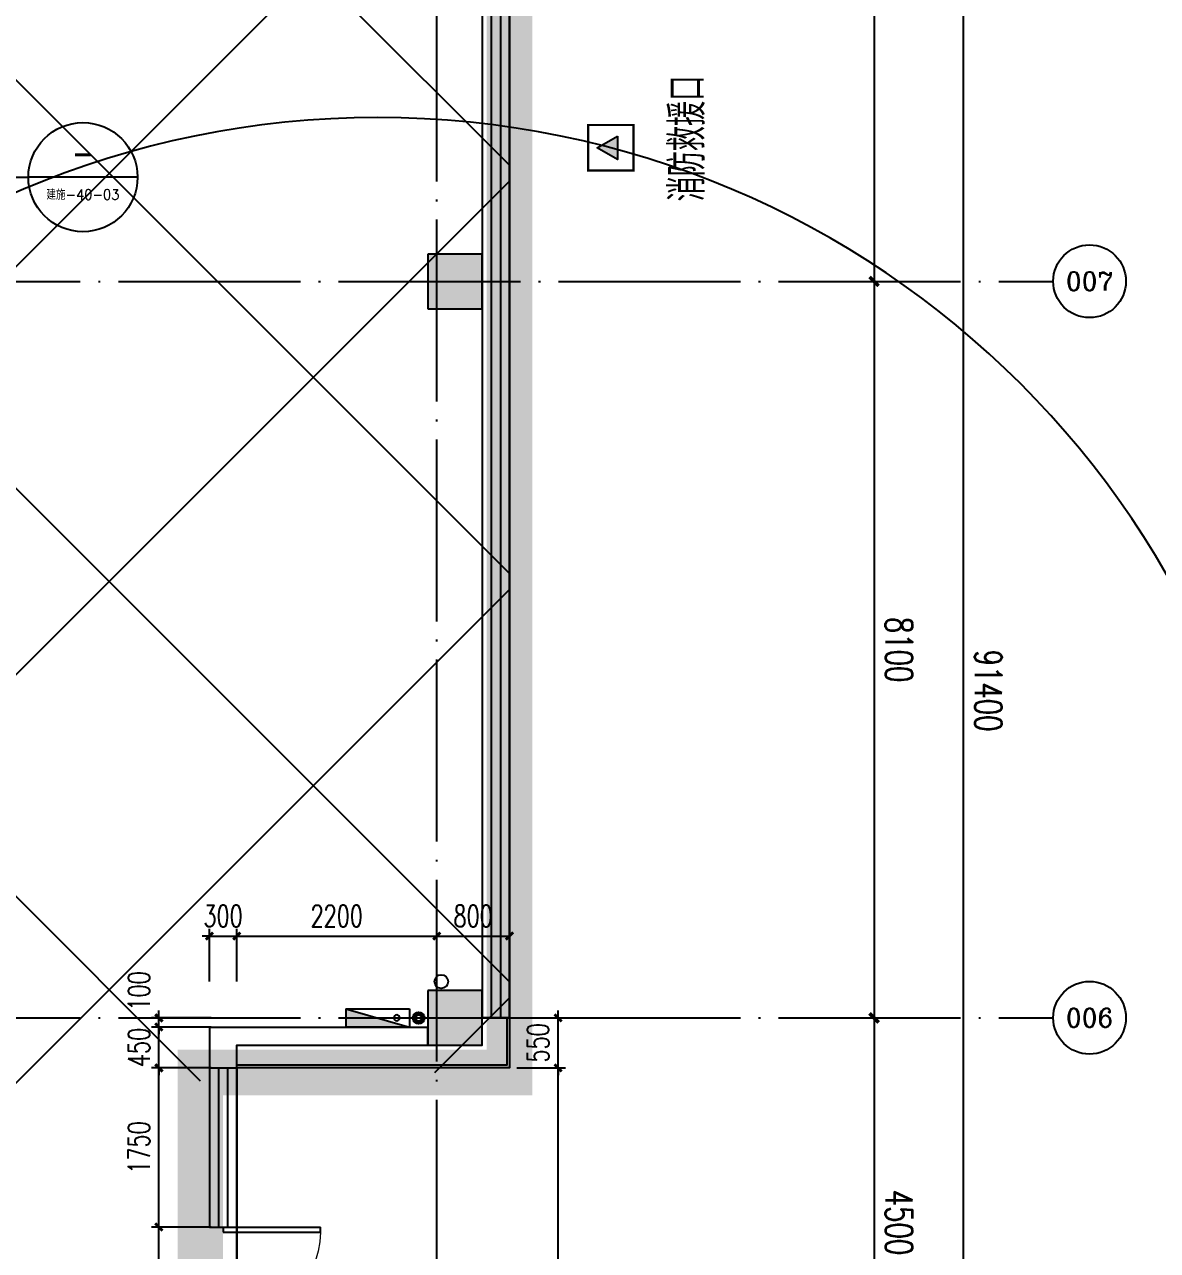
# Model space of a CAD drawing. Extents: x -821772 to -21949, y 506164 to 1049594.
# Drawn here: x -133387 to -120928, y 780662 to 794145 of the extents above; entities that cross this region are included whole.
import ezdxf
from ezdxf.enums import TextEntityAlignment as Align
from ezdxf.xclip import XClip

# ---------------------------------------------------------------- set-up
doc = ezdxf.new("R2010")
doc.units = 0
doc.header["$LTSCALE"] = 1000
doc.header["$MEASUREMENT"] = 0
doc.header["$XCLIPFRAME"] = 2
doc.linetypes.add('10平面20250807_t3$0$DOTE', pattern=[2.42, 2, -0.2, 0.02, -0.2])
doc.linetypes.add('DASH', pattern=[0.35, 0.25, -0.1])
doc.layers.get('Defpoints').update_dxf_attribs({"color": 210})
doc.layers.add('1-防火分区线', color=201, linetype='DASH', lineweight=50)
doc.layers.add('10平面20250807_t3$0$LG-ZF消防', color=1, linetype='Continuous', lineweight=60)
for name, color, linetype in [('10平面20250807_t3$0$10平面$0$WINDOW', 8, 'Continuous'), ('10平面20250807_t3$0$A-AXIS-D', 8, 'Continuous'), ('10平面20250807_t3$0$A-AXIS-DOTE', 8, '10平面20250807_t3$0$DOTE'), ('10平面20250807_t3$0$A-AXIS-DP', 8, 'Continuous'), ('10平面20250807_t3$0$A-AXIS-SYMB', 8, 'Continuous'), ('10平面20250807_t3$0$A-CURTAIN', 8, 'Continuous'), ('10平面20250807_t3$0$A-DRAIN', 8, 'Continuous'), ('10平面20250807_t3$0$A-LIN-V', 8, 'Continuous'), ('10平面20250807_t3$0$A-TEXT', 8, 'Continuous'), ('10平面20250807_t3$0$A-WINDOW', 8, 'Continuous'), ('10平面20250807_t3$0$AS-COLN', 8, 'Continuous'), ('10平面20250807_t3$0$AS-WALL', 8, 'Continuous'), ('10平面20250807_t3$0$AS-结构边线层', 8, 'Continuous'), ('10平面20250807_t3$0$CURTWALL', 8, 'Continuous'), ('10平面20250807_t3$0$PUB_HATCH', 8, 'Continuous'), ('10平面20250807_t3$0$PUB_TEXT', 8, 'Continuous'), ('10平面20250807_t3$0$RP-N2-01$0$$0$A-WIND-J', 8, 'Continuous'), ('10平面20250807_t3$0$RP-N2-01$0$A-WIND-J', 8, 'Continuous'), ('10平面20250807_t3$0$SB_ZF消火栓', 10, 'Continuous'), ('10平面20250807_t3$0$WINDOW', 8, 'Continuous'), ('PUB_HATCH', 8, 'Continuous')]:
    doc.layers.add(name, color=color, linetype=linetype)
doc.layers.add('10平面20250807_t3$0$A-加建区域', color=8, linetype='Continuous', plot=False)
doc.styles.add('10平面20250807_t3$0$_TCH_AXIS', font='COMPLEX', dxfattribs={"bigfont": 'GBCBIG'})
doc.styles.add('10平面20250807_t3$0$_TCH_DIM', font='SIMPLEX', dxfattribs={"bigfont": 'GBCBIG'})
doc.styles.add('10平面20250807_t3$0$_TCH_DIM_T3', font='SIMPLEX', dxfattribs={"width": 0.705882, "bigfont": 'GBCBIG'})
doc.styles.add('10平面20250807_t3$0$A-DIM_T3', font='SIMPLEX', dxfattribs={"width": 0.705882, "bigfont": 'GBCBIG'})
doc.dimstyles.new('10平面20250807_t3$0$_TCH_ARCH&&100', dxfattribs={"dimtxt": 297.5, "dimasz": 100, "dimexe": 100, "dimexo": 100, "dimgap": 126.25, "dimtad": 1, "dimdec": 0, "dimzin": 0, "dimdsep": 46, "dimtxsty": '10平面20250807_t3$0$_TCH_DIM_T3', "dimblk": '10平面20250807_t3$0$_ArchTick', "dimcen": 0.09, "dimclrt": 7, "dimazin": 2, "dimtfac": 1, "dimtdec": 0, "dimtix": 1, "dimtmove": 2, "dimatfit": 3, "dimfxl": 0, "dimtolj": 1, "dimtzin": 0, "dimarcsym": 0})
doc.dimstyles.new('10平面20250807_t3$0$_TCH_ARCH&&80', dxfattribs={"dimtxt": 238, "dimasz": 80, "dimexe": 80, "dimexo": 80, "dimgap": 101, "dimtad": 1, "dimdec": 0, "dimzin": 0, "dimdsep": 46, "dimtxsty": '10平面20250807_t3$0$_TCH_DIM_T3', "dimblk": '10平面20250807_t3$0$_ArchTick', "dimcen": 0.09, "dimclrt": 7, "dimazin": 2, "dimtfac": 1, "dimtdec": 0, "dimtix": 1, "dimtmove": 2, "dimatfit": 3, "dimfxl": 0, "dimtolj": 1, "dimtzin": 0, "dimarcsym": 0})
doc.dimstyles.new('10平面20250807_t3$0$A-DIM&&100', dxfattribs={"dimtxt": 297.5, "dimasz": 100, "dimexe": 100, "dimexo": 100, "dimgap": 126.25, "dimtad": 1, "dimdec": 0, "dimzin": 0, "dimdsep": 46, "dimtxsty": '10平面20250807_t3$0$A-DIM_T3', "dimblk": '10平面20250807_t3$0$_ArchTick', "dimcen": 0.09, "dimclrt": 7, "dimazin": 2, "dimtfac": 1, "dimtdec": 0, "dimtix": 1, "dimtmove": 2, "dimatfit": 3, "dimfxl": 0, "dimtolj": 1, "dimtzin": 0, "dimarcsym": 0})

# ---------------------------------------------------------------- blocks, each defined once
blk = doc.blocks.new('10平面20250807_t3$0$_ArchTick')
at = {"color": 0, "linetype": 'ByBlock', "const_width": 0.4}
blk.add_lwpolyline([(-0.5, -0.5), (0.5, 0.5)], dxfattribs=at)
blk = doc.blocks.new('*D9949')
at = {"layer": '10平面20250807_t3$0$A-AXIS-D', "color": 0, "lineweight": -2}
for p, q in [((95776, -5400), (96792, -5400)), ((96692, -5400), (96692, -13500)), ((95776, -13500), (96792, -13500))]:
    blk.add_line(p, q, dxfattribs=at)
at = {"layer": 'Defpoints', "color": 0}
for p in [(95676, -5400), (95676, -13500), (96692, -13500)]:
    blk.add_point(p, dxfattribs=at)
at = {"layer": '10平面20250807_t3$0$A-AXIS-D', "color": 0, "lineweight": -2, "xscale": 100, "yscale": 100, "zscale": 100}
for p, rotation in [((96692, -5400), 90), ((96692, -13500), 270)]:
    blk.add_blockref('10平面20250807_t3$0$_ArchTick', p, dxfattribs=dict(at, rotation=rotation))
at = {"layer": '10平面20250807_t3$0$A-AXIS-D', "color": 7, "insert": (96967, -9450), "char_height": 297.5, "attachment_point": 5, "rotation": 270, "style": '10平面20250807_t3$0$A-DIM_T3'}
blk.add_mtext('\\A1;8100', dxfattribs=at)
blk = doc.blocks.new('*D9950')
at = {"layer": '10平面20250807_t3$0$A-AXIS-D', "color": 0, "lineweight": -2}
for p, q in [((95776, -13500), (96792, -13500)), ((96692, -13500), (96692, -21600)), ((95776, -21600), (96792, -21600))]:
    blk.add_line(p, q, dxfattribs=at)
at = {"layer": 'Defpoints', "color": 0}
for p in [(95676, -13500), (95676, -21600), (96692, -21600)]:
    blk.add_point(p, dxfattribs=at)
at = {"layer": '10平面20250807_t3$0$A-AXIS-D', "color": 0, "lineweight": -2, "xscale": 100, "yscale": 100, "zscale": 100}
for p, rotation in [((96692, -13500), 90), ((96692, -21600), 270)]:
    blk.add_blockref('10平面20250807_t3$0$_ArchTick', p, dxfattribs=dict(at, rotation=rotation))
at = {"layer": '10平面20250807_t3$0$A-AXIS-D', "color": 7, "insert": (96967, -17550), "char_height": 297.5, "attachment_point": 5, "rotation": 270, "style": '10平面20250807_t3$0$A-DIM_T3'}
blk.add_mtext('\\A1;8100', dxfattribs=at)
blk = doc.blocks.new('*D9951')
at = {"layer": '10平面20250807_t3$0$A-AXIS-D', "color": 0, "lineweight": -2}
for p, q in [((95776, -21600), (96792, -21600)), ((96692, -21600), (96692, -26100)), ((95776, -26100), (96792, -26100))]:
    blk.add_line(p, q, dxfattribs=at)
at = {"layer": 'Defpoints', "color": 0}
for p in [(95676, -21600), (95676, -26100), (96692, -26100)]:
    blk.add_point(p, dxfattribs=at)
at = {"layer": '10平面20250807_t3$0$A-AXIS-D', "color": 0, "lineweight": -2, "xscale": 100, "yscale": 100, "zscale": 100}
for p, rotation in [((96692, -21600), 90), ((96692, -26100), 270)]:
    blk.add_blockref('10平面20250807_t3$0$_ArchTick', p, dxfattribs=dict(at, rotation=rotation))
at = {"layer": '10平面20250807_t3$0$A-AXIS-D', "color": 7, "insert": (96967, -23850), "char_height": 297.5, "attachment_point": 5, "rotation": 270, "style": '10平面20250807_t3$0$A-DIM_T3'}
blk.add_mtext('\\A1;4500', dxfattribs=at)
blk = doc.blocks.new('*D10008')
at = {"layer": '10平面20250807_t3$0$A-AXIS-D', "color": 0, "lineweight": -2}
for p, q in [((95876, 27700), (97772, 27700)), ((97672, 27700), (97672, -63700)), ((95876, -63700), (97772, -63700))]:
    blk.add_line(p, q, dxfattribs=at)
at = {"layer": 'Defpoints', "color": 0}
for p in [(95776, 27700), (95776, -63700), (97672, -63700)]:
    blk.add_point(p, dxfattribs=at)
at = {"layer": '10平面20250807_t3$0$A-AXIS-D', "color": 0, "lineweight": -2, "xscale": 100, "yscale": 100, "zscale": 100}
for p, rotation in [((97672, 27700), 90), ((97672, -63700), 270)]:
    blk.add_blockref('10平面20250807_t3$0$_ArchTick', p, dxfattribs=dict(at, rotation=rotation))
at = {"layer": '10平面20250807_t3$0$A-AXIS-D', "color": 7, "insert": (97947, -18000), "char_height": 297.5, "attachment_point": 5, "rotation": 270, "style": '10平面20250807_t3$0$_TCH_DIM_T3'}
blk.add_mtext('\\A1;91400', dxfattribs=at)
blk = doc.blocks.new('10平面20250807_t3$0$43243')
at = {"layer": '10平面20250807_t3$0$AS-结构边线层'}
blk.add_lwpolyline([(-143954, 832220), (-143954, 741420), (-143154, 741420), (-143154, 741720), (-140454, 741720), (-140454, 741420), (-128354, 741420), (-128354, 741420), (-128354, 741820), (-128054, 741820), (-128054, 774220), (-128354, 774220), (-128354, 774520), (-131054, 774520), (-131054, 782920), (-128354, 782920), (-128354, 783220), (-128054, 783220), (-128054, 818320)], dxfattribs=at)
blk = doc.blocks.new('10平面20250807_t3$0$RP-N2-01$0$$0$xfjy')
at = {"layer": '10平面20250807_t3$0$RP-N2-01$0$$0$A-WIND-J'}
h = blk.add_hatch(color=256, dxfattribs=at)
h.dxf.hatch_style = 1
h.paths.add_polyline_path([(1141876, -26214), (1142135, -26214), (1142005, -25989)])
at = {"layer": '10平面20250807_t3$0$RP-N2-01$0$$0$A-WIND-J', "const_width": 25}
blk.add_lwpolyline([(1141755, -25889), (1141755, -26389), (1142255, -26389), (1142255, -25889)], close=True, dxfattribs=at)
at = {"layer": '10平面20250807_t3$0$RP-N2-01$0$$0$A-WIND-J'}
for points in [[(1141755, -26389), (1142255, -26389), (1142255, -25889), (1141755, -25889)], [(1141876, -26214), (1142135, -26214), (1142005, -25989)]]:
    blk.add_lwpolyline(points, close=True, dxfattribs=at)
blk = doc.blocks.new('10平面20250807_t3$0$RP-N2-01$0$xfjy')
at = {"layer": '10平面20250807_t3$0$RP-N2-01$0$$0$A-WIND-J'}
blk.add_blockref('10平面20250807_t3$0$RP-N2-01$0$$0$xfjy', (0, 0), dxfattribs=at)
blk = doc.blocks.new('10平面20250807_t3$0$1232')
at = {"layer": '10平面20250807_t3$0$RP-N2-01$0$A-WIND-J', "xscale": -1.000000000000001, "rotation": 90}
blk.add_blockref('10平面20250807_t3$0$RP-N2-01$0$xfjy', (-153079, 1934795, 0), dxfattribs=at)
at = {"layer": '10平面20250807_t3$0$A-TEXT', "style": '10平面20250807_t3$0$_TCH_DIM'}
blk.add_text('消防救援口', height=384.1, rotation=90, dxfattribs=at).set_placement((-125907, 792200, 0))
blk = doc.blocks.new('10平面20250807_t3$0$3132')
at = {"layer": '10平面20250807_t3$0$A-AXIS-SYMB'}
for p in [(-136921, 792466), (-132145, 792466)]:
    blk.add_line(p, (-133345, 792466), dxfattribs=at)
blk.add_circle((-132745, 792466), 600, dxfattribs=at)
at = {"layer": '10平面20250807_t3$0$PUB_TEXT', "style": '10平面20250807_t3$0$_TCH_DIM'}
for s, height, width, p, p2 in [('-', 365, 0.777778, (-132867, 792554), (-132624, 792554)), ('建施-40-03', 114.3, 0.940725, (-133146, 792218), (-132345, 792218))]:
    blk.add_text(s, height=height, dxfattribs=dict(at, width=width)).set_placement(p, p2, align=Align.FIT)
blk = doc.blocks.new('10平面20250807_t3$0$A$C5D961328')
at = {"layer": '10平面20250807_t3$0$SB_ZF消火栓'}
blk.add_hatch(color=256, dxfattribs=at).paths.add_polyline_path([(0, 40), (700, 40), (700, 240)])
at = {"layer": '10平面20250807_t3$0$A-LIN-V', "ltscale": 500}
blk.add_circle((350, 40), 10001, dxfattribs=at)
at = {"layer": '10平面20250807_t3$0$SB_ZF消火栓'}
for p, q in [((700, 240), (0, 240)), ((0, 240), (0, 40)), ((700, 240), (0, 40)), ((700, 240), (700, 40)), ((0, 40), (700, 40))]:
    blk.add_line(p, q, dxfattribs=at)
at = {"layer": '10平面20250807_t3$0$SB_ZF消火栓', "color": 1}
blk.add_circle((140, 140), 32.5, dxfattribs=at)
blk = doc.blocks.new('10平面20250807_t3$0$43242343')
at = {"layer": '10平面20250807_t3$0$LG-ZF消防', "linetype": 'Continuous'}
blk.add_circle((-129054, 783220), 50, dxfattribs=at)
blk = doc.blocks.new('10平面20250807_t3$0$234243242332')
at = {"layer": '10平面20250807_t3$0$LG-ZF消防', "linetype": 'Continuous'}
blk.add_blockref('10平面20250807_t3$0$43242343', (0, 0), dxfattribs=at)
at = {"layer": '10平面20250807_t3$0$SB_ZF消火栓', "xscale": -1}
blk.add_blockref('10平面20250807_t3$0$A$C5D961328', (-129154, 783080), dxfattribs=at)
blk = doc.blocks.new('10平面20250807_t3$0$3213121')
at = {"layer": '10平面20250807_t3$0$A-DRAIN', "color": 3}
blk.add_circle((371196, 783620), 75, dxfattribs=at)
blk = doc.blocks.new('10平面20250807_t3$0$w4324323333')
at = {"layer": '10平面20250807_t3$0$AS-COLN'}
for p, q in [((-128354, 791620), (-128954, 791620)), ((-128954, 791620), (-128954, 791020)), ((-128354, 791020), (-128354, 791620)), ((-128954, 791020), (-128354, 791020)), ((-128354, 783520), (-128954, 783520)), ((-128954, 783520), (-128954, 782920)), ((-128354, 782920), (-128354, 783520)), ((-128954, 782920), (-128354, 782920))]:
    blk.add_line(p, q, dxfattribs=at)
blk = doc.blocks.new('*D11759')
at = {"layer": '10平面20250807_t3$0$A-AXIS-DP', "color": 0, "lineweight": -2}
for p, q in [((-127974, 782670), (-127440, 782670)), ((-127520, 774770), (-127520, 782670)), ((-127974, 774770), (-127440, 774770))]:
    blk.add_line(p, q, dxfattribs=at)
at = {"layer": 'Defpoints', "color": 0}
for p in [(-128054, 782670), (-127520, 782670), (-128054, 774770)]:
    blk.add_point(p, dxfattribs=at)
at = {"layer": '10平面20250807_t3$0$A-AXIS-DP', "color": 0, "lineweight": -2, "xscale": 80, "yscale": 80, "zscale": 80}
for p, rotation in [((-127520, 782670), 90), ((-127520, 774770), 270)]:
    blk.add_blockref('10平面20250807_t3$0$_ArchTick', p, dxfattribs=dict(at, rotation=rotation))
at = {"layer": '10平面20250807_t3$0$A-AXIS-DP', "color": 7, "insert": (-127740, 778720), "char_height": 238, "attachment_point": 5, "rotation": 90, "style": '10平面20250807_t3$0$_TCH_DIM_T3'}
blk.add_mtext('\\A1;7900', dxfattribs=at)
blk = doc.blocks.new('*D11760')
at = {"layer": '10平面20250807_t3$0$A-AXIS-DP', "color": 0, "lineweight": -2}
for p, q in [((-127974, 783220), (-127440, 783220)), ((-127520, 783220), (-127520, 783300)), ((-127520, 782670), (-127520, 783220)), ((-127974, 782670), (-127440, 782670)), ((-127520, 782670), (-127520, 782590))]:
    blk.add_line(p, q, dxfattribs=at)
at = {"layer": 'Defpoints', "color": 0}
for p in [(-128054, 783220), (-127520, 783220), (-128054, 782670)]:
    blk.add_point(p, dxfattribs=at)
at = {"layer": '10平面20250807_t3$0$A-AXIS-DP', "color": 0, "lineweight": -2, "xscale": 80, "yscale": 80, "zscale": 80}
for p, rotation in [((-127520, 783220), 270), ((-127520, 782670), 90)]:
    blk.add_blockref('10平面20250807_t3$0$_ArchTick', p, dxfattribs=dict(at, rotation=rotation))
at = {"layer": '10平面20250807_t3$0$A-AXIS-DP', "color": 7, "insert": (-127740, 782945), "char_height": 238, "attachment_point": 5, "rotation": 90, "style": '10平面20250807_t3$0$_TCH_DIM_T3'}
blk.add_mtext('\\A1;550', dxfattribs=at)
blk = doc.blocks.new('*D12227')
at = {"layer": '10平面20250807_t3$0$A-AXIS-DP', "color": 0, "lineweight": -2}
for p, q in [((-131334, 780920), (-131990, 780920)), ((-131910, 776520), (-131910, 780920)), ((-131334, 776520), (-131990, 776520))]:
    blk.add_line(p, q, dxfattribs=at)
at = {"layer": 'Defpoints', "color": 0}
for p in [(-131910, 780920), (-131254, 780920), (-131254, 776520)]:
    blk.add_point(p, dxfattribs=at)
at = {"layer": '10平面20250807_t3$0$A-AXIS-DP', "color": 0, "lineweight": -2, "xscale": 80, "yscale": 80, "zscale": 80}
for p, rotation in [((-131910, 780920), 90), ((-131910, 776520), 270)]:
    blk.add_blockref('10平面20250807_t3$0$_ArchTick', p, dxfattribs=dict(at, rotation=rotation))
at = {"layer": '10平面20250807_t3$0$A-AXIS-DP', "color": 7, "insert": (-132130, 778720), "char_height": 238, "attachment_point": 5, "rotation": 90, "style": '10平面20250807_t3$0$_TCH_DIM_T3'}
blk.add_mtext('\\A1;4400', dxfattribs=at)
blk = doc.blocks.new('*D12228')
at = {"layer": '10平面20250807_t3$0$A-AXIS-DP', "color": 0, "lineweight": -2}
for p, q in [((-131334, 782670), (-131990, 782670)), ((-131910, 780920), (-131910, 782670)), ((-131334, 780920), (-131990, 780920))]:
    blk.add_line(p, q, dxfattribs=at)
at = {"layer": 'Defpoints', "color": 0}
for p in [(-131910, 782670), (-131254, 782670), (-131254, 780920)]:
    blk.add_point(p, dxfattribs=at)
at = {"layer": '10平面20250807_t3$0$A-AXIS-DP', "color": 0, "lineweight": -2, "xscale": 80, "yscale": 80, "zscale": 80}
for p, rotation in [((-131910, 782670), 90), ((-131910, 780920), 270)]:
    blk.add_blockref('10平面20250807_t3$0$_ArchTick', p, dxfattribs=dict(at, rotation=rotation))
at = {"layer": '10平面20250807_t3$0$A-AXIS-DP', "color": 7, "insert": (-132130, 781795), "char_height": 238, "attachment_point": 5, "rotation": 90, "style": '10平面20250807_t3$0$_TCH_DIM_T3'}
blk.add_mtext('\\A1;1750', dxfattribs=at)
blk = doc.blocks.new('*D12229')
at = {"layer": '10平面20250807_t3$0$A-AXIS-DP', "color": 0, "lineweight": -2}
for p, q in [((-131334, 783120), (-131990, 783120)), ((-131910, 783120), (-131910, 783200)), ((-131910, 782670), (-131910, 783120)), ((-131334, 782670), (-131990, 782670)), ((-131910, 782670), (-131910, 782590))]:
    blk.add_line(p, q, dxfattribs=at)
at = {"layer": 'Defpoints', "color": 0}
for p in [(-131910, 783120), (-131254, 783120), (-131254, 782670)]:
    blk.add_point(p, dxfattribs=at)
at = {"layer": '10平面20250807_t3$0$A-AXIS-DP', "color": 0, "lineweight": -2, "xscale": 80, "yscale": 80, "zscale": 80}
for p, rotation in [((-131910, 783120), 270), ((-131910, 782670), 90)]:
    blk.add_blockref('10平面20250807_t3$0$_ArchTick', p, dxfattribs=dict(at, rotation=rotation))
at = {"layer": '10平面20250807_t3$0$A-AXIS-DP', "color": 7, "insert": (-132130, 782895), "char_height": 238, "attachment_point": 5, "rotation": 90, "style": '10平面20250807_t3$0$_TCH_DIM_T3'}
blk.add_mtext('\\A1;450', dxfattribs=at)
blk = doc.blocks.new('*D12230')
at = {"layer": '10平面20250807_t3$0$A-AXIS-DP', "color": 0, "lineweight": -2}
for p, q in [((-131334, 783220), (-131990, 783220)), ((-131910, 783220), (-131910, 783300)), ((-131910, 783120), (-131910, 783220)), ((-131334, 783120), (-131990, 783120)), ((-131910, 783120), (-131910, 783040))]:
    blk.add_line(p, q, dxfattribs=at)
at = {"layer": 'Defpoints', "color": 0}
for p in [(-131910, 783220), (-131254, 783220), (-131254, 783120)]:
    blk.add_point(p, dxfattribs=at)
at = {"layer": '10平面20250807_t3$0$A-AXIS-DP', "color": 0, "lineweight": -2, "xscale": 80, "yscale": 80, "zscale": 80}
for p, rotation in [((-131910, 783220), 270), ((-131910, 783120), 90)]:
    blk.add_blockref('10平面20250807_t3$0$_ArchTick', p, dxfattribs=dict(at, rotation=rotation))
at = {"layer": '10平面20250807_t3$0$A-AXIS-DP', "color": 7, "insert": (-132130, 783516), "char_height": 238, "attachment_point": 5, "rotation": 90, "style": '10平面20250807_t3$0$_TCH_DIM_T3'}
blk.add_mtext('\\A1;100', dxfattribs=at)
blk = doc.blocks.new('*D12231')
at = {"layer": '10平面20250807_t3$0$A-AXIS-DP', "color": 0, "lineweight": -2}
for p, q in [((-128854, 783620), (-128854, 784200)), ((-128054, 783620), (-128054, 784200)), ((-128854, 784120), (-128054, 784120))]:
    blk.add_line(p, q, dxfattribs=at)
at = {"layer": 'Defpoints', "color": 0}
for p in [(-128054, 784120), (-128854, 783540), (-128054, 783540)]:
    blk.add_point(p, dxfattribs=at)
at = {"layer": '10平面20250807_t3$0$A-AXIS-DP', "color": 0, "lineweight": -2, "xscale": 80, "yscale": 80, "zscale": 80, "rotation": 180}
blk.add_blockref('10平面20250807_t3$0$_ArchTick', (-128854, 784120), dxfattribs=at)
at = {"layer": '10平面20250807_t3$0$A-AXIS-DP', "color": 0, "lineweight": -2, "xscale": 80, "yscale": 80, "zscale": 80}
blk.add_blockref('10平面20250807_t3$0$_ArchTick', (-128054, 784120), dxfattribs=at)
at = {"layer": '10平面20250807_t3$0$A-AXIS-DP', "color": 7, "insert": (-128454, 784340), "char_height": 238, "attachment_point": 5, "style": '10平面20250807_t3$0$_TCH_DIM_T3'}
blk.add_mtext('\\A1;800', dxfattribs=at)
blk = doc.blocks.new('*D12232')
at = {"layer": '10平面20250807_t3$0$A-AXIS-DP', "color": 0, "lineweight": -2}
for p, q in [((-131054, 783620), (-131054, 784200)), ((-128854, 783620), (-128854, 784200)), ((-131054, 784120), (-128854, 784120))]:
    blk.add_line(p, q, dxfattribs=at)
at = {"layer": 'Defpoints', "color": 0}
for p in [(-128854, 784120), (-131054, 783540), (-128854, 783540)]:
    blk.add_point(p, dxfattribs=at)
at = {"layer": '10平面20250807_t3$0$A-AXIS-DP', "color": 0, "lineweight": -2, "xscale": 80, "yscale": 80, "zscale": 80, "rotation": 180}
blk.add_blockref('10平面20250807_t3$0$_ArchTick', (-131054, 784120), dxfattribs=at)
at = {"layer": '10平面20250807_t3$0$A-AXIS-DP', "color": 0, "lineweight": -2, "xscale": 80, "yscale": 80, "zscale": 80}
blk.add_blockref('10平面20250807_t3$0$_ArchTick', (-128854, 784120), dxfattribs=at)
at = {"layer": '10平面20250807_t3$0$A-AXIS-DP', "color": 7, "insert": (-129954, 784340), "char_height": 238, "attachment_point": 5, "style": '10平面20250807_t3$0$_TCH_DIM_T3'}
blk.add_mtext('\\A1;2200', dxfattribs=at)
blk = doc.blocks.new('*D12233')
at = {"layer": '10平面20250807_t3$0$A-AXIS-DP', "color": 0, "lineweight": -2}
for p, q in [((-131354, 783620), (-131354, 784200)), ((-131054, 783620), (-131054, 784200)), ((-131354, 784120), (-131434, 784120)), ((-131354, 784120), (-131054, 784120)), ((-131054, 784120), (-130974, 784120))]:
    blk.add_line(p, q, dxfattribs=at)
at = {"layer": 'Defpoints', "color": 0}
for p in [(-131054, 784120), (-131354, 783540), (-131054, 783540)]:
    blk.add_point(p, dxfattribs=at)
at = {"layer": '10平面20250807_t3$0$A-AXIS-DP', "color": 0, "lineweight": -2, "xscale": 80, "yscale": 80, "zscale": 80}
blk.add_blockref('10平面20250807_t3$0$_ArchTick', (-131354, 784120), dxfattribs=at)
at = {"layer": '10平面20250807_t3$0$A-AXIS-DP', "color": 0, "lineweight": -2, "xscale": 80, "yscale": 80, "zscale": 80, "rotation": 180}
blk.add_blockref('10平面20250807_t3$0$_ArchTick', (-131054, 784120), dxfattribs=at)
at = {"layer": '10平面20250807_t3$0$A-AXIS-DP', "color": 7, "insert": (-131204, 784340), "char_height": 238, "attachment_point": 5, "style": '10平面20250807_t3$0$_TCH_DIM_T3'}
blk.add_mtext('\\A1;300', dxfattribs=at)
blk = doc.blocks.new('10平面20250807_t3$0$10平面$0$$DorLib2D$00000001')
for p, q in [((0.45, 0.975), (0.5, 0.975)), ((0.45, 0), (0.45, 0.975)), ((0.5, 0), (0.5, 0.975)), ((0.5, 0), (0.45, 0))]:
    blk.add_line(p, q)
at = {"lineweight": 13}
blk.add_arc((0.475, 0), 0.975, 91.4693, 180, dxfattribs=at)
blk = doc.blocks.new('10平面20250807_t3$0$dote')
at = {"layer": '10平面20250807_t3$0$A-AXIS-D'}
for centre in [(99061.5, -13498.9), (99061.5, -21598.9)]:
    blk.add_circle(centre, 400, dxfattribs=at)
at = {"layer": '10平面20250807_t3$0$A-AXIS-DOTE'}
for p, q in [((91882.2, -264080), (91882.2, 36662.3)), ((76282.2, -13500), (98661.5, -13500)), ((76282.2, -21600), (98661.5, -21600))]:
    blk.add_line(p, q, dxfattribs=at)
at = {"layer": '10平面20250807_t3$0$PUB_TEXT', "style": '10平面20250807_t3$0$_TCH_AXIS'}
for s, p, p2 in [('007', (98800.5, -13600.4), (99322.4, -13600.4)), ('006', (98800.5, -21700.4), (99322.4, -21700.4))]:
    blk.add_text(s, height=202.97, dxfattribs=at).set_placement(p, p2, align=Align.FIT)
at = {"layer": '10平面20250807_t3$0$A-AXIS-D'}
for base, p1, p2, dimstyle, picture, middle in [((97671.9, -63700), (95776.4, 27700), (95776.4, -63700), '10平面20250807_t3$0$_TCH_ARCH&&100', '*D10008', (97946.9, -18000)), ((96692.2, -13500), (95676.4, -5400), (95676.4, -13500), '10平面20250807_t3$0$A-DIM&&100', '*D9949', (96967.2, -9450)), ((96692.2, -21600), (95676.4, -13500), (95676.4, -21600), '10平面20250807_t3$0$A-DIM&&100', '*D9950', (96967.2, -17550)), ((96692.2, -26100), (95676.4, -21600), (95676.4, -26100), '10平面20250807_t3$0$A-DIM&&100', '*D9951', (96967.2, -23850))]:
    dim = blk.add_linear_dim(base=base, p1=p1, p2=p2, angle=270, dimstyle=dimstyle, override={"dimgap": 0}, dxfattribs=at)
    dim.commit()
    dim.dimension.update_dxf_attribs({"geometry": picture, "text_midpoint": middle, "dimtype": 129, "text_rotation": 270})
blk = doc.blocks.new('10平面20250807_t3')
at = {"layer": '10平面20250807_t3$0$PUB_HATCH'}
for points in [[(-128954.2, 791020), (-128354.2, 791020), (-128354.2, 791620), (-128954.2, 791620)], [(-128954.2, 782920), (-128354.2, 782920), (-128354.2, 783520), (-128954.2, 783520)]]:
    blk.add_hatch(color=256, dxfattribs=at).paths.add_polyline_path(points)
at = {"layer": '10平面20250807_t3$0$10平面$0$WINDOW'}
blk.add_line((-131054.2, 780920), (-131054.2, 779820), dxfattribs=at)
at = {"layer": '10平面20250807_t3$0$A-CURTAIN'}
for points in [[(-128054.2, 783220), (-128054.2, 782670), (-131054.2, 782670)], [(-128084.2, 783220), (-128084.2, 782700), (-131054.2, 782700)]]:
    blk.add_lwpolyline(points, dxfattribs=at)
at = {"layer": '10平面20250807_t3$0$AS-WALL'}
for p, q in [((-131354.2, 783120), (-128954.2, 783120)), ((-131354.2, 783120), (-131354.2, 782670)), ((-128954.2, 783120), (-128954.2, 782920)), ((-131054.2, 782920), (-128954.2, 782920)), ((-131054.2, 782670), (-131054.2, 782920)), ((-131354.2, 782670), (-131054.2, 782670))]:
    blk.add_line(p, q, dxfattribs=at)
at = {"layer": '10平面20250807_t3$0$CURTWALL'}
for p, q in [((-128354.2, 818220), (-128354.2, 783220)), ((-128254.2, 818220), (-128254.2, 783220)), ((-128154.2, 818220), (-128154.2, 783220)), ((-128054.2, 818220), (-128054.2, 783220)), ((-128054.2, 783220), (-128354.2, 783220))]:
    blk.add_line(p, q, dxfattribs=at)
at = {"layer": '10平面20250807_t3$0$WINDOW'}
for p, q in [((-131354.2, 782670), (-131354.2, 780920)), ((-131254.2, 782670), (-131254.2, 780920)), ((-131154.2, 782670), (-131154.2, 780920)), ((-131054.2, 782670), (-131054.2, 780920)), ((-131354.2, 780920), (-131054.2, 780920))]:
    blk.add_line(p, q, dxfattribs=at)
blk.add_blockref('10平面20250807_t3$0$1232', (0, 0))
at = {"layer": '10平面20250807_t3$0$10平面$0$WINDOW', "xscale": -1100, "yscale": 1100, "zscale": 300, "rotation": 270.0000000014833}
blk.add_blockref('10平面20250807_t3$0$10平面$0$$DorLib2D$00000001', (-131204.2, 780370), dxfattribs=at)
at = {"layer": '10平面20250807_t3$0$A-AXIS-DP'}
blk.add_blockref('10平面20250807_t3$0$3132', (0, 0), dxfattribs=at)
at = {"layer": '10平面20250807_t3$0$A-WINDOW'}
blk.add_blockref('10平面20250807_t3$0$43243', (0, 0), dxfattribs=at)
at = {"layer": '10平面20250807_t3$0$A-加建区域'}
blk.add_blockref('10平面20250807_t3$0$3213121', (-500000, 0), dxfattribs=at)
at = {"layer": '10平面20250807_t3$0$AS-COLN'}
blk.add_blockref('10平面20250807_t3$0$w4324323333', (0, 0), dxfattribs=at)
at = {"layer": '10平面20250807_t3$0$AS-WALL'}
blk.add_blockref('10平面20250807_t3$0$dote', (-220736.4, 804820), dxfattribs=at)
at = {"layer": '10平面20250807_t3$0$SB_ZF消火栓', "linetype": 'Continuous'}
blk.add_blockref('10平面20250807_t3$0$234243242332', (0, 0), dxfattribs=at)
at = {"layer": '10平面20250807_t3$0$A-AXIS-DP'}
for p1, p2, distance, picture, middle in [((-131354.2, 783540), (-131054.2, 783540), 580, '*D12233', (-131204.2, 784340)), ((-131054.2, 783540), (-128854.2, 783540), 580, '*D12232', (-129954.2, 784340)), ((-128854.2, 783540), (-128054.2, 783540), 580, '*D12231', (-128454.2, 784340)), ((-128054.2, 782670), (-128054.2, 783220), -534.2, '*D11760', (-127740, 782945)), ((-131254.2, 782670), (-131254.2, 783120), 655.5, '*D12229', (-132129.7, 782895)), ((-131254.2, 780920), (-131254.2, 782670), 655.5, '*D12228', (-132129.7, 781795)), ((-128054.2, 774770), (-128054.2, 782670), -534.2, '*D11759', (-127740, 778720)), ((-131254.2, 776520), (-131254.2, 780920), 655.5, '*D12227', (-132129.7, 778720))]:
    dim = blk.add_aligned_dim(p1=p1, p2=p2, distance=distance, dimstyle='10平面20250807_t3$0$_TCH_ARCH&&80', dxfattribs=at)
    dim.commit()
    dim.dimension.update_dxf_attribs({"geometry": picture, "text_midpoint": middle})
dim = blk.add_linear_dim(base=(-131909.7, 783220), p1=(-131254.2, 783120), p2=(-131254.2, 783220), angle=90, dimstyle='10平面20250807_t3$0$_TCH_ARCH&&80', dxfattribs=at)
dim.commit()
dim.dimension.update_dxf_attribs({"geometry": '*D12230', "text_midpoint": (-132129.7, 783516), "dimtype": 129})

msp = doc.modelspace()

# ---------------------------------------------------------------- block references
at = {"ltscale": 100}
ref = msp.add_blockref('10平面20250807_t3', (0, 0), dxfattribs=at)
XClip(ref).set_block_clipping_path([(-386212.6353242097, 506163.79756496), (-21948.7593967821, 884998.2285294847)])

# ---------------------------------------------------------------- next in the draw order: hatches: boundary and pattern name
at = {"layer": 'PUB_HATCH', "ltscale": 5000}
h = msp.add_hatch(dxfattribs=at)
h.set_pattern_fill('ANSI37', color=8, scale=2000)
h.set_pattern_definition([(45, (0, 0), (-2245.064, 2245.064), []), (135, (0, 0), (-2245.064, -2245.064), [])])
h.paths.add_polyline_path([(-98054.2, 823320), (-113954.2, 823320), (-113954.2, 832520), (-112854.2, 832520), (-112854.2, 832220), (-110054.2, 832220), (-110054.2, 832520), (-98054.2, 832520)])
h.paths.add_polyline_path([(-143954.2, 832520), (-128054.2, 832520), (-128054.2, 782620), (-131454.2, 782620), (-131454.2, 774770), (-128054.2, 774770), (-128054.2, 741220), (-140054.2, 741220), (-140054.2, 741720), (-142854.2, 741720), (-142854.2, 741220), (-143954.2, 741220), (-143954.2, 823320)])

# ---------------------------------------------------------------- next in the draw order: linework, layer by layer
at = {"layer": '1-防火分区线', "color": 1, "linetype": 'DASH', "ltscale": 5, "const_width": 500}
msp.add_lwpolyline([(-143954.2, 832520), (-128054.2, 832520), (-128054.2, 782620), (-131454.2, 782620), (-131454.2, 774770), (-128054.2, 774770), (-128054.2, 741220), (-140054.2, 741220), (-140054.2, 741720), (-142854.2, 741720), (-142854.2, 741220), (-143954.2, 741220), (-143954.2, 823320)], close=True, dxfattribs=at)

doc.saveas('drawing.dxf')
